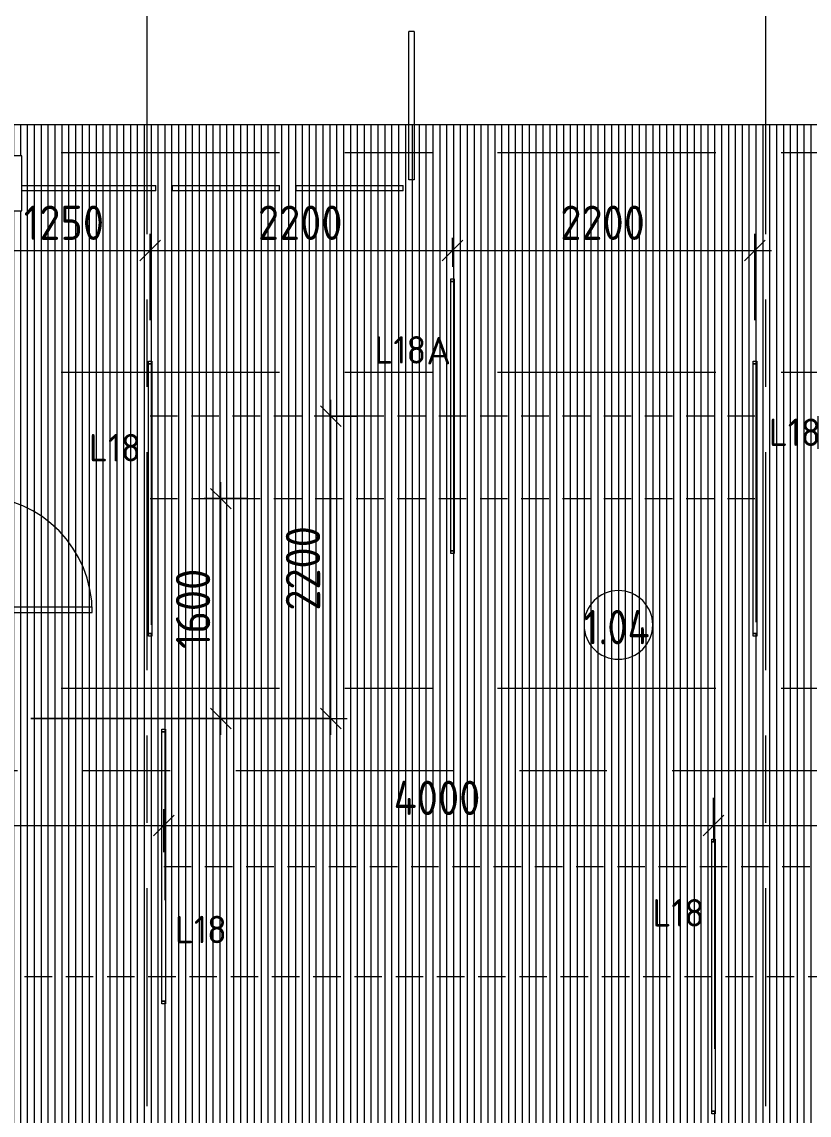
# Model space of a CAD drawing. Header units: millimetres. Extents: x -3377 to 186574, y -8553 to 29000.
# Drawn here: x 7098 to 12825, y 7991 to 15950 of the extents above; entities that cross this region are included whole.
import ezdxf

# ---------------------------------------------------------------- set-up
doc = ezdxf.new("R2010")
doc.units = ezdxf.units.MM
doc.linetypes.add('ADSK_Штрих_ш2 п1', pattern=[300, 200, -100])
doc.linetypes.add('Осевая', pattern=[3175, 635, -476.25, 1587.5, -476.25])
for name, color, linetype, lineweight in [('A-ANNO-DIMS', 7, 'Continuous', 9), ('A-ANNO-DIMS-100', 7, 'Continuous', 9), ('A-AREA-IDEN', 7, 'Continuous', 9), ('A-CLNG-PATT', 7, 'Continuous', 9), ('A-DETL-1', 7, 'ADSK_Штрих_ш2 п1', 9), ('A-DOOR', 7, 'Continuous', 9), ('A-DOOR-1', 7, 'Continuous', 13), ('E-LITE-EQPM-IDEN', 7, 'Continuous', 9), ('I-WALL', 7, 'Continuous', 9), ('Оси-2', 7, 'Осевая', 9)]:
    doc.layers.add(name, color=color, linetype=linetype, lineweight=lineweight)
for name, color, linetype, lineweight, true_color in [('A-CLNG-1', 7, 'Continuous', 9, 0xc0c0c0), ('A-WALL-FNSH-2', 7, 'Continuous', 13, 0x3c3c3c), ('E-LITE-EQPM-1', 1, 'Continuous', 9, 0xff0000), ('G-ANNO-TEXT-1', 1, 'Continuous', 9, 0xff0000)]:
    doc.layers.add(name, color=color, linetype=linetype, lineweight=lineweight, true_color=true_color)
doc.styles.add('GOST Common', font='GOST_Common.ttf', dxfattribs={"width": 0.9, "height": 250})
doc.styles.add('GOST Common_1', font='GOST_Common.ttf', dxfattribs={"height": 200})
doc.styles.add('ISOCPEUR', font='isocpeur.ttf', dxfattribs={"width": 0.9, "height": 250})
doc.styles.add('ISOCPEUR_1', font='isocpeur.ttf', dxfattribs={"height": 200})
doc.dimstyles.new('ISO-2_5_0_9К_БОЛЬШОЙ', dxfattribs={"dimscale": 304.8, "dimtxt": 248.995294, "dimasz": 0.492126, "dimexe": 0.393701, "dimexo": 0.984252, "dimgap": 0, "dimtad": 1, "dimdec": 0, "dimrnd": 10, "dimzin": 0, "dimdsep": 46, "dimtxsty": 'ISOCPEUR', "dimblk1": 'OBLIQUE', "dimblk2": 'OBLIQUE', "dimsah": 1, "dimcen": 0.09, "dimdle": 0.393701, "dimazin": 0, "dimtfac": 1, "dimtdec": 4, "dimtix": 1, "dimtmove": 0, "dimatfit": 3, "dimfxl": 1, "dimtvp": 1, "dimtolj": 1, "dimtzin": 0, "dimarcsym": 2})

# ---------------------------------------------------------------- blocks, each defined once
blk = doc.blocks.new('110_Дверь_СКБ_1Ст_Внутренняя1 - Д-8 950x2100h_охрана-31784688-План расстановки осветительного оборудования 1 этажа в осях 1-12')
at = {"layer": 'A-DOOR'}
blk.add_arc((437.5, 100), 850, 90, 178.64727, dxfattribs=at)
at = {"layer": 'A-DOOR-1'}
for p, q in [((437.5, 950), (397.5, 950)), ((397.5, 950), (397.5, 120)), ((437.5, 120), (437.5, 950))]:
    blk.add_line(p, q, dxfattribs=at)
blk = doc.blocks.new('Downlight - Strip - 2000 мм-27655400-План расстановки осветительного оборудования 1 этажа в осях 1-12')
at = {"layer": 'E-LITE-EQPM-1'}
for p, q in [((-1000, -231.3), (-1000, -205.9)), ((-1000, -205.9), (-980.9, -205.9)), ((-980.9, -231.3), (-1000, -231.3)), ((-980.9, -231.3), (-980.9, -205.9)), ((-980.9, -205.9), (981, -205.9)), ((-980.9, -205.9), (-980.9, -231.3)), ((-980.9, -231.3), (-980.9, -205.9)), ((-980.9, -205.9), (981, -205.9)), ((981, -231.3), (-980.9, -231.3)), ((981, -231.3), (-980.9, -231.3)), ((981, -205.9), (981, -231.3)), ((981, -231.3), (981, -205.9)), ((981, -205.9), (1000, -205.9)), ((981, -205.9), (981, -231.3)), ((1000, -231.3), (981, -231.3)), ((1000, -205.9), (1000, -231.3))]:
    blk.add_line(p, q, dxfattribs=at)
blk = doc.blocks.new('Downlight - Strip - 2000 мм-V63-План расстановки осветительного оборудования 1 этажа в осях 1-12')
at = {"layer": 'E-LITE-EQPM-1'}
for p, q in [((-1000, -231.3), (-1000, -205.9)), ((-1000, -205.9), (-980.9, -205.9)), ((-980.9, -231.3), (-1000, -231.3)), ((-980.9, -231.3), (-980.9, -205.9)), ((-980.9, -205.9), (981, -205.9)), ((-980.9, -205.9), (-980.9, -231.3)), ((-980.9, -231.3), (-980.9, -205.9)), ((-980.9, -205.9), (981, -205.9)), ((981, -231.3), (-980.9, -231.3)), ((981, -231.3), (-980.9, -231.3)), ((981, -205.9), (981, -231.3)), ((981, -231.3), (981, -205.9)), ((981, -205.9), (1000, -205.9)), ((981, -205.9), (981, -231.3)), ((1000, -231.3), (981, -231.3)), ((1000, -205.9), (1000, -231.3))]:
    blk.add_line(p, q, dxfattribs=at)
blk = doc.blocks.new('Downlight - Strip - 2000 мм-V64-План расстановки осветительного оборудования 1 этажа в осях 1-12')
at = {"layer": 'E-LITE-EQPM-1'}
for p, q in [((-1000, -231.3), (-1000, -205.9)), ((-1000, -205.9), (-980.9, -205.9)), ((-980.9, -231.3), (-1000, -231.3)), ((-980.9, -231.3), (-980.9, -205.9)), ((-980.9, -205.9), (981, -205.9)), ((-980.9, -205.9), (-980.9, -231.3)), ((-980.9, -231.3), (-980.9, -205.9)), ((-980.9, -205.9), (981, -205.9)), ((981, -231.3), (-980.9, -231.3)), ((981, -231.3), (-980.9, -231.3)), ((981, -205.9), (981, -231.3)), ((981, -231.3), (981, -205.9)), ((981, -205.9), (1000, -205.9)), ((981, -205.9), (981, -231.3)), ((1000, -231.3), (981, -231.3)), ((1000, -205.9), (1000, -231.3))]:
    blk.add_line(p, q, dxfattribs=at)
blk = doc.blocks.new('Downlight - Strip - 2000 мм-V66-План расстановки осветительного оборудования 1 этажа в осях 1-12')
at = {"layer": 'E-LITE-EQPM-1'}
for p, q in [((-1000, -231.3), (-1000, -205.9)), ((-1000, -205.9), (-980.9, -205.9)), ((-980.9, -231.3), (-1000, -231.3)), ((-980.9, -231.3), (-980.9, -205.9)), ((-980.9, -205.9), (981, -205.9)), ((-980.9, -205.9), (-980.9, -231.3)), ((-980.9, -231.3), (-980.9, -205.9)), ((-980.9, -205.9), (981, -205.9)), ((981, -231.3), (-980.9, -231.3)), ((981, -231.3), (-980.9, -231.3)), ((981, -205.9), (981, -231.3)), ((981, -231.3), (981, -205.9)), ((981, -205.9), (1000, -205.9)), ((981, -205.9), (981, -231.3)), ((1000, -231.3), (981, -231.3)), ((1000, -205.9), (1000, -231.3))]:
    blk.add_line(p, q, dxfattribs=at)
blk = doc.blocks.new('Downlight - Strip - 2000 мм-V65-План расстановки осветительного оборудования 1 этажа в осях 1-12')
at = {"layer": 'E-LITE-EQPM-1'}
for p, q in [((-1000, -231.3), (-1000, -205.9)), ((-1000, -205.9), (-980.9, -205.9)), ((-980.9, -231.3), (-1000, -231.3)), ((-980.9, -231.3), (-980.9, -205.9)), ((-980.9, -205.9), (981, -205.9)), ((-980.9, -205.9), (-980.9, -231.3)), ((-980.9, -231.3), (-980.9, -205.9)), ((-980.9, -205.9), (981, -205.9)), ((981, -231.3), (-980.9, -231.3)), ((981, -231.3), (-980.9, -231.3)), ((981, -205.9), (981, -231.3)), ((981, -231.3), (981, -205.9)), ((981, -205.9), (1000, -205.9)), ((981, -205.9), (981, -231.3)), ((1000, -231.3), (981, -231.3)), ((1000, -205.9), (1000, -231.3))]:
    blk.add_line(p, q, dxfattribs=at)
blk = doc.blocks.new('Марка_Помещения - Номер-25198446-План расстановки осветительного оборудования 1 этажа в осях 1-12')
at = {"layer": 'A-AREA-IDEN'}
for start, end in [(360, 180), (180, 360)]:
    blk.add_arc((0, 0), 2.5, start, end, dxfattribs=at)
blk = doc.blocks.new('DIMBLOCK92-План расстановки осветительного оборудования 1 этажа в осях 1-12')
at = {"layer": 'A-ANNO-DIMS-100'}
for p, q in [((6781, 14092), (6781, 14406)), ((8031, 13779), (8031, 14406)), ((6661, 14286), (8031, 14286)), ((6781, 14286), (6781, 14092)), ((8031, 14286), (8031, 13779))]:
    blk.add_line(p, q, dxfattribs=at)
at = {"layer": 'A-ANNO-DIMS-100', "lineweight": 20}
for p, q in [((6781, 14286), (6856, 14361)), ((8031, 14286), (8106, 14361)), ((6781, 14286), (6706, 14211)), ((8031, 14286), (7956, 14211))]:
    blk.add_line(p, q, dxfattribs=at)
at = {"layer": 'A-ANNO-DIMS-100', "color": 0, "insert": (7111.5, 14612.6), "char_height": 250, "width": 706.764, "attachment_point": 1, "line_spacing_factor": 1.149209, "style": 'ISOCPEUR'}
blk.add_mtext('1250', dxfattribs=at)
blk = doc.blocks.new('_Oblique')
at = {"color": 0, "linetype": 'ByBlock', "lineweight": -2}
blk.add_line((-0.5, -0.5), (0.5, 0.5), dxfattribs=at)
blk = doc.blocks.new('DIMBLOCK93-План расстановки осветительного оборудования 1 этажа в осях 1-12')
at = {"layer": 'A-ANNO-DIMS-100'}
for p, q in [((8031, 13779), (8031, 14406)), ((10231, 14379), (10231, 14166)), ((10231, 14286), (10231, 14379)), ((8031, 14286), (10231, 14286)), ((8031, 14286), (8031, 13779))]:
    blk.add_line(p, q, dxfattribs=at)
at = {"layer": 'A-ANNO-DIMS-100', "lineweight": 20}
for p, q in [((8031, 14286), (8106, 14361)), ((10231, 14286), (10306, 14361)), ((8031, 14286), (7956, 14211)), ((10231, 14286), (10156, 14211))]:
    blk.add_line(p, q, dxfattribs=at)
at = {"layer": 'A-ANNO-DIMS-100', "color": 0, "insert": (8815, 14612.6), "char_height": 250, "width": 758.478, "attachment_point": 1, "line_spacing_factor": 1.149209, "style": 'ISOCPEUR'}
blk.add_mtext('2200', dxfattribs=at)
blk = doc.blocks.new('DIMBLOCK94-План расстановки осветительного оборудования 1 этажа в осях 1-12')
at = {"layer": 'A-ANNO-DIMS-100'}
for p, q in [((10231, 14379), (10231, 14166)), ((10231, 14286), (10231, 14379)), ((12431, 13779), (12431, 14406)), ((10231, 14286), (12551, 14286)), ((12431, 14286), (12431, 13779))]:
    blk.add_line(p, q, dxfattribs=at)
at = {"layer": 'A-ANNO-DIMS-100', "lineweight": 20}
for p, q in [((10231, 14286), (10306, 14361)), ((12431, 14286), (12506, 14361)), ((10231, 14286), (10156, 14211)), ((12431, 14286), (12356, 14211))]:
    blk.add_line(p, q, dxfattribs=at)
at = {"layer": 'A-ANNO-DIMS-100', "color": 0, "insert": (11015, 14612.6), "char_height": 250, "width": 758.478, "attachment_point": 1, "line_spacing_factor": 1.149209, "style": 'ISOCPEUR'}
blk.add_mtext('2200', dxfattribs=at)
blk = doc.blocks.new('DIMBLOCK95-План расстановки осветительного оборудования 1 этажа в осях 1-12')
at = {"layer": 'A-ANNO-DIMS-100', "lineweight": 20}
for p, q in [((9344.6, 13079), (9269.6, 13154)), ((9344.6, 13079), (9419.6, 13004)), ((9344.6, 10879), (9269.6, 10954)), ((9344.6, 10879), (9419.6, 10804))]:
    blk.add_line(p, q, dxfattribs=at)
at = {"layer": 'A-ANNO-DIMS-100'}
for p, q in [((9344.6, 10759), (9344.6, 13199)), ((9538.6, 13079), (9224.6, 13079)), ((9344.6, 13079), (9538.6, 13079)), ((7163, 10879), (9464.6, 10879)), ((9344.6, 10879), (7163, 10879))]:
    blk.add_line(p, q, dxfattribs=at)
at = {"layer": 'A-ANNO-DIMS-100', "color": 0, "insert": (9018, 11663), "char_height": 250, "width": 758.478, "attachment_point": 1, "rotation": 90, "line_spacing_factor": 1.149209, "style": 'ISOCPEUR'}
blk.add_mtext('2200', dxfattribs=at)
blk = doc.blocks.new('DIMBLOCK96-План расстановки осветительного оборудования 1 этажа в осях 1-12')
at = {"layer": 'A-ANNO-DIMS-100'}
for p, q in [((8544.6, 10759), (8544.6, 12599)), ((8738.6, 12479), (8424.6, 12479)), ((8544.6, 12479), (8738.6, 12479)), ((7163, 10879), (8664.6, 10879)), ((8544.6, 10879), (7163, 10879))]:
    blk.add_line(p, q, dxfattribs=at)
at = {"layer": 'A-ANNO-DIMS-100', "lineweight": 20}
for p, q in [((8544.6, 12479), (8469.6, 12554)), ((8544.6, 12479), (8619.6, 12404)), ((8544.6, 10879), (8469.6, 10954)), ((8544.6, 10879), (8619.6, 10804))]:
    blk.add_line(p, q, dxfattribs=at)
at = {"layer": 'A-ANNO-DIMS-100', "color": 0, "insert": (8218, 11384.5), "char_height": 250, "width": 706.764, "attachment_point": 1, "rotation": 90, "line_spacing_factor": 1.149209, "style": 'ISOCPEUR'}
blk.add_mtext('1600', dxfattribs=at)
blk = doc.blocks.new('DIMBLOCK98-План расстановки осветительного оборудования 1 этажа в осях 1-12')
at = {"layer": 'A-ANNO-DIMS-100'}
for p, q in [((4130, 10300.5), (4130, 9978.9)), ((4130, 10098.9), (4130, 10300.5)), ((8130, 9905), (8130, 10218.9)), ((4130, 10098.9), (8130, 10098.9)), ((8130, 10098.9), (8130, 9905))]:
    blk.add_line(p, q, dxfattribs=at)
at = {"layer": 'A-ANNO-DIMS-100', "lineweight": 20}
for p, q in [((4130, 10098.9), (4205, 10173.9)), ((8130, 10098.9), (8205, 10173.9)), ((4130, 10098.9), (4055, 10023.9)), ((8130, 10098.9), (8055, 10023.9))]:
    blk.add_line(p, q, dxfattribs=at)
at = {"layer": 'A-ANNO-DIMS-100', "color": 0, "insert": (5802, 10425.5), "char_height": 250, "width": 787.208, "attachment_point": 1, "line_spacing_factor": 1.149209, "style": 'ISOCPEUR'}
blk.add_mtext('4000', dxfattribs=at)
blk = doc.blocks.new('DIMBLOCK99-План расстановки осветительного оборудования 1 этажа в осях 1-12')
at = {"layer": 'A-ANNO-DIMS-100'}
for p, q in [((12130, 10300.5), (12130, 9978.9)), ((12130, 10098.9), (12130, 10300.5)), ((8130, 9905), (8130, 10218.9)), ((8130, 10098.9), (12130, 10098.9)), ((8130, 10098.9), (8130, 9905))]:
    blk.add_line(p, q, dxfattribs=at)
at = {"layer": 'A-ANNO-DIMS-100', "lineweight": 20}
for p, q in [((8130, 10098.9), (8205, 10173.9)), ((12130, 10098.9), (12205, 10173.9)), ((8130, 10098.9), (8055, 10023.9)), ((12130, 10098.9), (12055, 10023.9))]:
    blk.add_line(p, q, dxfattribs=at)
at = {"layer": 'A-ANNO-DIMS-100', "color": 0, "insert": (9802, 10425.5), "char_height": 250, "width": 787.208, "attachment_point": 1, "line_spacing_factor": 1.149209, "style": 'ISOCPEUR'}
blk.add_mtext('4000', dxfattribs=at)
blk = doc.blocks.new('DIMBLOCK100-План расстановки осветительного оборудования 1 этажа в осях 1-12')
at = {"layer": 'A-ANNO-DIMS-100'}
for p, q in [((12130, 10300.5), (12130, 9978.9)), ((12130, 10098.9), (12130, 10300.5)), ((16130, 9905), (16130, 10218.9)), ((12130, 10098.9), (16250, 10098.9)), ((16130, 10098.9), (16130, 9905))]:
    blk.add_line(p, q, dxfattribs=at)
at = {"layer": 'A-ANNO-DIMS-100', "lineweight": 20}
for p, q in [((12130, 10098.9), (12205, 10173.9)), ((16130, 10098.9), (16205, 10173.9)), ((12130, 10098.9), (12055, 10023.9)), ((16130, 10098.9), (16055, 10023.9))]:
    blk.add_line(p, q, dxfattribs=at)
at = {"layer": 'A-ANNO-DIMS-100', "color": 0, "insert": (13802, 10425.5), "char_height": 250, "width": 787.208, "attachment_point": 1, "line_spacing_factor": 1.149209, "style": 'ISOCPEUR'}
blk.add_mtext('4000', dxfattribs=at)

msp = doc.modelspace()

# ---------------------------------------------------------------- hatches: boundary and pattern name
at = {"layer": 'A-CLNG-PATT'}
h = msp.add_hatch(dxfattribs=at)
h.set_pattern_fill('FP_90', color=256, style=0, pattern_type=2)
h.set_pattern_definition([(90, (13490.04, 13229.96), (-50, 3e-15), [])])
h.paths.add_polyline_path([(12707.3, 7920), (19990, 7920), (19990, 10880), (13690, 10880), (13690, 15200), (6780, 15200), (6780, 14975), (7097.5, 14975), (7097.5, 14575), (6780, 14575), (6780, 10880), (3539, 10880), (3539, 11380), (1831, 11379), (1830, 10880), (545, 10880), (545, 10600), (130, 10600), (130, 8520), (1290, 8520), (1290, 7920), (12370.9, 7920)])
h.paths.add_polyline_path([(12142.7, 8019.5), (12117.3, 8019.5), (12117.3, 8473.2), (12142.7, 8473.2)])
h.paths.add_polyline_path([(4142.7, 8019.5), (4117.3, 8019.5), (4117.3, 8473.2), (4142.7, 8473.2)])
h.paths.add_polyline_path([(8117.3, 8819.5), (8117.3, 9549.7), (8142.7, 9555.8), (8142.7, 8819.5)])
h.paths.add_polyline_path([(16142.7, 8820.1), (16117.3, 8820.1), (16117.3, 9739.6), (16142.7, 9727.6)])
h.paths.add_polyline_path([(12418.3, 11498.1), (12418.3, 11592.8), (12443.7, 11578.5), (12443.7, 11498.1)])
h.paths.add_polyline_path([(8043.7, 11498.1), (8018.3, 11498.1), (8018.3, 11547.6), (8043.7, 11561.3)])

# ---------------------------------------------------------------- linework, layer by layer
at = {"layer": 'A-CLNG-1'}
msp.add_line((13690, 15200), (6780, 15200), dxfattribs=at)
at = {"layer": 'A-DETL-1'}
for p, q in [((12431, 13079), (8031, 13079)), ((8031, 12479), (12443.7, 12479)), ((8130, 9800.5), (16250, 9800.5)), ((4117.3, 9000.5), (16317.3, 9000.5))]:
    msp.add_line(p, q, dxfattribs=at)
at = {"layer": 'A-WALL-FNSH-2'}
for p, q in [((7098.5, 14976), (6781, 14976)), ((7098.5, 14574), (7098.5, 14976)), ((6781, 14574), (7098.5, 14574))]:
    msp.add_line(p, q, dxfattribs=at)
at = {"layer": 'I-WALL'}
for p, q in [((9912.6, 14799.2), (9912.6, 15879.2)), ((9952.6, 15879.2), (9912.6, 15879.2)), ((9952.6, 15879.2), (9952.6, 14799.2)), ((7098.5, 14759.2), (8072.6, 14759.2)), ((8072.6, 14719.2), (8072.6, 14759.2)), ((8192.6, 14759.2), (8972.6, 14759.2)), ((8192.6, 14719.2), (8192.6, 14759.2)), ((8972.6, 14719.2), (8972.6, 14759.2)), ((9092.6, 14759.2), (9872.6, 14759.2)), ((9092.6, 14719.2), (9092.6, 14759.2)), ((9872.6, 14719.2), (9872.6, 14759.2)), ((9952.6, 14799.2), (9912.6, 14799.2)), ((8072.6, 14719.2), (7098.5, 14719.2)), ((8972.6, 14719.2), (8192.6, 14719.2)), ((9872.6, 14719.2), (9092.6, 14719.2))]:
    msp.add_line(p, q, dxfattribs=at)
at = {"layer": 'Оси-2'}
for p, q in [((8010, 593.7), (8010, 24898.1)), ((12510, 593.7), (12510, 24898.1)), ((-77.3, 15000), (35397.1, 15000)), ((-77.3, 13400), (35397.1, 13400)), ((-77.3, 11100), (35997.1, 11100)), ((1192.7, 10500), (35997.1, 10500))]:
    msp.add_line(p, q, dxfattribs=at)

# ---------------------------------------------------------------- block references
at = {"layer": 'A-AREA-IDEN', "xscale": 99.99999999999993, "yscale": 99.99999999999993, "zscale": 99.99999999999993}
msp.add_blockref('Марка_Помещения - Номер-25198446-План расстановки осветительного оборудования 1 этажа в осях 1-12', (11437.4, 11560), dxfattribs=at)
at = {"layer": 'A-DOOR', "rotation": 270}
msp.add_blockref('110_Дверь_СКБ_1Ст_Внутренняя1 - Д-8 950x2100h_охрана-31784688-План расстановки осветительного оборудования 1 этажа в осях 1-12', (6660, 12087.5), dxfattribs=at)
at = {"layer": 'E-LITE-EQPM-1'}
for name, p, rotation in [('Downlight - Strip - 2000 мм-27655400-План расстановки осветительного оборудования 1 этажа в осях 1-12', (10012.4, 13079), 89.9999999999999), ('Downlight - Strip - 2000 мм-V63-План расстановки осветительного оборудования 1 этажа в осях 1-12', (7812.4, 12479), 89.99999999999991), ('Downlight - Strip - 2000 мм-V64-План расстановки осветительного оборудования 1 этажа в осях 1-12', (12212.4, 12479), 89.9999999999999), ('Downlight - Strip - 2000 мм-V66-План расстановки осветительного оборудования 1 этажа в осях 1-12', (7911.4, 9800.5), 90), ('Downlight - Strip - 2000 мм-V65-План расстановки осветительного оборудования 1 этажа в осях 1-12', (11911.4, 9000.5), 90)]:
    msp.add_blockref(name, p, dxfattribs=dict(at, rotation=rotation))

# ---------------------------------------------------------------- texts
at = {"layer": 'A-AREA-IDEN', "insert": (11186.5, 11668.6), "char_height": 250, "width": 627.721, "attachment_point": 1, "style": 'GOST Common'}
msp.add_mtext('1.04', dxfattribs=at)
at = {"layer": 'E-LITE-EQPM-IDEN', "char_height": 200, "width": 472.996, "attachment_point": 1, "style": 'GOST Common_1'}
for insert in [(9662.8, 13662), (12532.7, 13062), (7586.2, 12950.1), (11685.4, 9563.8), (8211.9, 9442.1)]:
    msp.add_mtext('L18', dxfattribs=dict(at, insert=insert))
at = {"layer": 'G-ANNO-TEXT-1', "insert": (10040.6, 13656.1), "char_height": 200, "width": 224.472, "attachment_point": 1, "style": 'ISOCPEUR_1'}
msp.add_mtext('\\fISOCPEUR|b0|i0|c204|p34|;А', dxfattribs=at)

# ---------------------------------------------------------------- dimensions: what is measured, and where the dimension line sits
at = {"layer": 'A-ANNO-DIMS'}
for base, p1, p2, override, picture, middle in [((8031, 14286), (6781, 14392), (8031, 13479), {"dimpost": '<>', "dimfxl": 1547.943711}, 'DIMBLOCK92-План расстановки осветительного оборудования 1 этажа в осях 1-12', (7406, 14411)), ((10231, 14286), (8031, 13479), (10231, 14079), {"dimpost": '<>', "dimfxl": 2280.35085}, 'DIMBLOCK93-План расстановки осветительного оборудования 1 этажа в осях 1-12', (9131, 14411)), ((12431, 14286), (10231, 14079), (12431, 13479), {"dimpost": '<>', "dimfxl": 2280.35085}, 'DIMBLOCK94-План расстановки осветительного оборудования 1 этажа в осях 1-12', (11331, 14411)), ((8130, 10098.9), (4130, 10000.5), (8130, 10205), {"dimpost": '<>', "dimfxl": 4005.224132}, 'DIMBLOCK98-План расстановки осветительного оборудования 1 этажа в осях 1-12', (6130, 10223.9)), ((12130, 10098.9), (8130, 10205), (12130, 10000.5), {"dimpost": '<>', "dimfxl": 4005.224132}, 'DIMBLOCK99-План расстановки осветительного оборудования 1 этажа в осях 1-12', (10130, 10223.9)), ((16130, 10098.9), (12130, 10000.5), (16130, 10205), {"dimpost": '<>', "dimfxl": 4005.224095}, 'DIMBLOCK100-План расстановки осветительного оборудования 1 этажа в осях 1-12', (14130, 10223.9))]:
    dim = msp.add_linear_dim(base=base, p1=p1, p2=p2, dimstyle='ISO-2_5_0_9К_БОЛЬШОЙ', override=override, dxfattribs=at)
    dim.commit()
    dim.dimension.update_dxf_attribs({"geometry": picture, "text_midpoint": middle})
for base, p2, override, picture, middle in [((9344.6, 13079), (9238.6, 13079), {"dimpost": '<>', "dimfxl": 3237.786085}, 'DIMBLOCK95-План расстановки осветительного оборудования 1 этажа в осях 1-12', (9219.6, 11979)), ((8544.6, 12479), (8438.6, 12479), {"dimpost": '<>', "dimfxl": 2245.522588}, 'DIMBLOCK96-План расстановки осветительного оборудования 1 этажа в осях 1-12', (8419.6, 11679))]:
    dim = msp.add_linear_dim(base=base, p1=(6863, 10879), p2=p2, angle=90, dimstyle='ISO-2_5_0_9К_БОЛЬШОЙ', override=override, dxfattribs=at)
    dim.commit()
    dim.dimension.update_dxf_attribs({"geometry": picture, "text_midpoint": middle})

doc.saveas('drawing.dxf')
